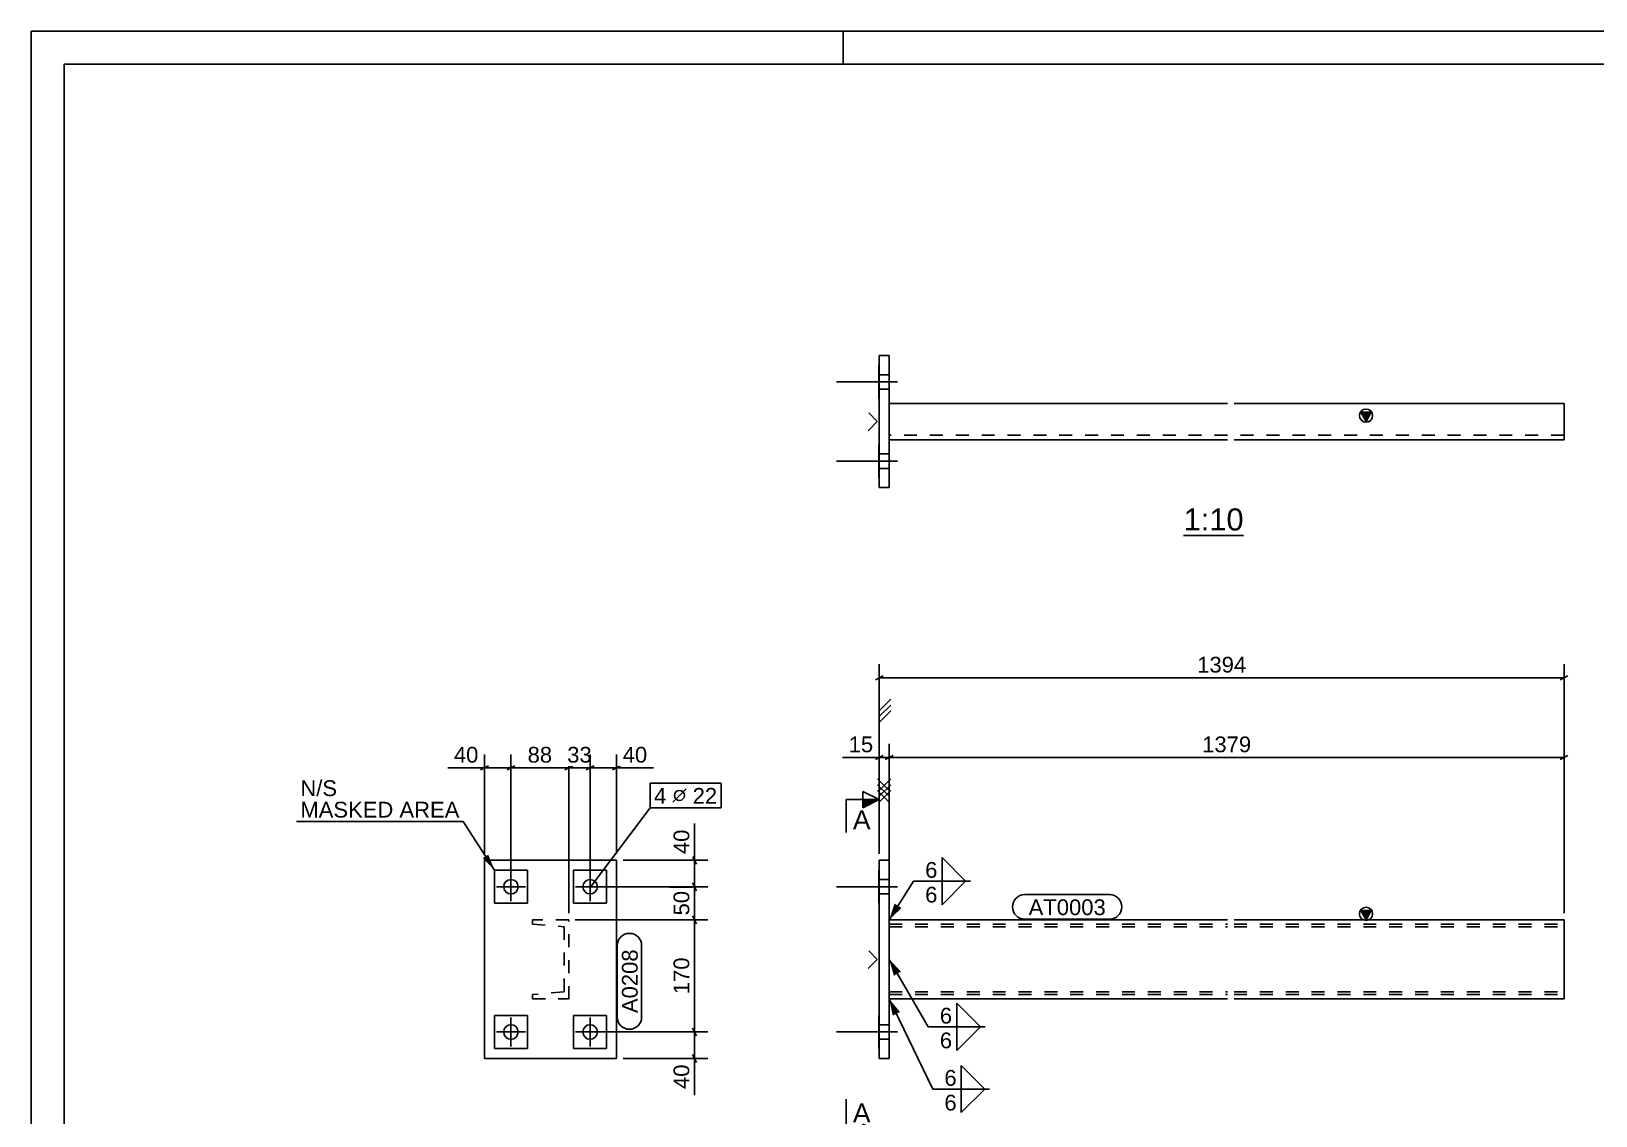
# Model space of a CAD drawing. Header units: millimetres. Extents: x 0 to 420, y 0 to 297.
# Drawn here: x 0 to 237, y 132.7 to 297 of the extents above; entities that cross this region are included whole.
import ezdxf

# ---------------------------------------------------------------- set-up
doc = ezdxf.new("R2010")
doc.units = ezdxf.units.MM
doc.linetypes.add('DXK_LINE_DOT2', pattern=[3.9198, 1.9599, -1.9599])
doc.styles.add('ARIAL', font='ARIAL.TTF', dxfattribs={"height": 0.2})

# ---------------------------------------------------------------- blocks, each defined once
blk = doc.blocks.new('Unknown-43744247-1168')
at = {"color": 5, "linetype": 'Continuous'}
for p, q in [((420, 297), (0, 297)), ((0, 297), (0, 0)), ((415, 292), (5, 292)), ((5, 292), (5, 5))]:
    blk.add_line(p, q, dxfattribs=at)
at = {"color": 7, "linetype": 'Continuous'}
blk.add_line((123, 292), (123, 297), dxfattribs=at)
blk = doc.blocks.new('Unknown-43744247-12 - 1378')
at = {"color": 6, "linetype": 'Continuous'}
blk.add_line((174.6, 220.64), (183.68, 220.64), dxfattribs=at)
at = {"color": 0, "linetype": 'Continuous'}
blk.add_wipeout([(183.68, 221.39), (183.68, 224.89), (174.6, 224.89), (174.6, 221.39)], dxfattribs=at)
at = {"color": 6, "linetype": 'Continuous', "style": 'ARIAL'}
blk.add_text('1:10', height=3.343, dxfattribs=at).set_placement((174.6, 221.39))
blk = doc.blocks.new('Bolt-43744247-1424 - 1409')
at = {"color": 3, "linetype": 'Continuous'}
for p, q in [((129.99, 168.53), (128.49, 168.53)), ((129.99, 168.53), (128.49, 168.53)), ((131.24, 167.43), (121.99, 167.43)), ((131.24, 167.43), (121.99, 167.43)), ((129.99, 166.33), (128.49, 166.33)), ((129.99, 166.33), (128.49, 166.33)), ((131.24, 145.43), (121.99, 145.43)), ((131.24, 145.43), (121.99, 145.43)), ((129.99, 146.53), (128.49, 146.53)), ((129.99, 146.53), (128.49, 146.53)), ((129.99, 144.33), (128.49, 144.33)), ((129.99, 144.33), (128.49, 144.33))]:
    blk.add_line(p, q, dxfattribs=at)
blk = doc.blocks.new('Surfacing-43744247-1434 - 1409')
at = {"color": 7, "linetype": 'Continuous'}
for p, q in [((128.49, 147.93), (128.44, 147.93)), ((128.44, 147.93), (128.44, 142.93)), ((128.49, 142.93), (128.44, 142.93))]:
    blk.add_line(p, q, dxfattribs=at)
at = {"color": 246, "linetype": 'DXK_LINE_DOT2'}
blk.add_line((128.49, 147.93), (128.49, 142.93), dxfattribs=at)
blk = doc.blocks.new('Part-43744247-1410 - 1409')
at = {"color": 2, "linetype": 'Continuous'}
for p, q in [((128.49, 141.43), (128.49, 171.43)), ((129.99, 171.43), (128.49, 171.43)), ((129.99, 141.43), (129.99, 171.43)), ((128.19, 156.43), (126.89, 157.73)), ((128.19, 156.43), (126.79, 155.03)), ((129.99, 141.43), (128.49, 141.43))]:
    blk.add_line(p, q, dxfattribs=at)
blk = doc.blocks.new('Surfacing-43744247-1429 - 1409')
at = {"color": 7, "linetype": 'Continuous'}
for p, q in [((128.49, 147.93), (128.44, 147.93)), ((128.44, 147.93), (128.44, 142.93)), ((128.49, 142.93), (128.44, 142.93))]:
    blk.add_line(p, q, dxfattribs=at)
at = {"color": 246, "linetype": 'DXK_LINE_DOT2'}
blk.add_line((128.49, 147.93), (128.49, 142.93), dxfattribs=at)
blk = doc.blocks.new('Surfacing-43744247-1439 - 1409')
at = {"color": 7, "linetype": 'Continuous'}
for p, q in [((128.49, 169.93), (128.44, 169.93)), ((128.44, 169.93), (128.44, 164.93)), ((128.49, 164.93), (128.44, 164.93))]:
    blk.add_line(p, q, dxfattribs=at)
at = {"color": 246, "linetype": 'DXK_LINE_DOT2'}
blk.add_line((128.49, 169.93), (128.49, 164.93), dxfattribs=at)
blk = doc.blocks.new('Part-43744247-1423 - 1409')
at = {"linetype": 'Continuous'}
blk.add_hatch(color=2, dxfattribs=at).paths.add_polyline_path([(202.24, 162.43), (201.44, 163.83), (203.04, 163.83)])
at = {"color": 2, "linetype": 'Continuous'}
for p, q in [((202.24, 162.43), (201.44, 163.83)), ((201.44, 163.83), (203.04, 163.83)), ((203.04, 163.83), (202.24, 162.43)), ((181.24, 162.43), (129.99, 162.43)), ((232.24, 162.43), (182.24, 162.43)), ((232.24, 162.43), (232.24, 150.43)), ((181.24, 150.43), (129.99, 150.43)), ((232.24, 150.43), (182.24, 150.43))]:
    blk.add_line(p, q, dxfattribs=at)
at = {"color": 7, "linetype": 'DXK_LINE_DOT2'}
for p, q in [((129.99, 150.43), (129.99, 162.43)), ((129.99, 161.75), (181.24, 161.75)), ((129.99, 161.37), (181.24, 161.37)), ((182.24, 161.75), (232.24, 161.75)), ((182.24, 161.37), (232.24, 161.37)), ((129.99, 151.49), (181.24, 151.49)), ((129.99, 151.11), (181.24, 151.11)), ((182.24, 151.49), (232.24, 151.49)), ((182.24, 151.11), (232.24, 151.11))]:
    blk.add_line(p, q, dxfattribs=at)
at = {"color": 2, "linetype": 'Continuous'}
blk.add_circle((202.24, 163.33), 1, dxfattribs=at)
blk = doc.blocks.new('Surfacing-43744247-1444 - 1409')
at = {"color": 7, "linetype": 'Continuous'}
for p, q in [((128.49, 169.93), (128.44, 169.93)), ((128.44, 169.93), (128.44, 164.93)), ((128.49, 164.93), (128.44, 164.93))]:
    blk.add_line(p, q, dxfattribs=at)
at = {"color": 246, "linetype": 'DXK_LINE_DOT2'}
blk.add_line((128.49, 169.93), (128.49, 164.93), dxfattribs=at)
blk = doc.blocks.new('Surfacing-43744247-1391 - 1378')
at = {"color": 7, "linetype": 'Continuous'}
for p, q in [((128.49, 234.39), (128.44, 234.39)), ((128.44, 229.39), (128.44, 234.39)), ((128.49, 229.39), (128.44, 229.39))]:
    blk.add_line(p, q, dxfattribs=at)
at = {"color": 246, "linetype": 'DXK_LINE_DOT2'}
blk.add_line((128.49, 229.39), (128.49, 234.39), dxfattribs=at)
blk = doc.blocks.new('Part-43744247-1379 - 1378')
at = {"color": 2, "linetype": 'Continuous'}
for p, q in [((128.49, 247.89), (129.99, 247.89)), ((128.49, 227.89), (128.49, 247.89)), ((129.99, 247.89), (129.99, 227.89)), ((128.19, 237.89), (126.79, 236.49)), ((128.19, 237.89), (126.89, 239.19)), ((129.99, 227.89), (128.49, 227.89))]:
    blk.add_line(p, q, dxfattribs=at)
blk = doc.blocks.new('Surfacing-43744247-1396 - 1378')
at = {"color": 7, "linetype": 'Continuous'}
for p, q in [((128.49, 246.39), (128.44, 246.39)), ((128.44, 241.39), (128.44, 246.39)), ((128.49, 241.39), (128.44, 241.39))]:
    blk.add_line(p, q, dxfattribs=at)
at = {"color": 246, "linetype": 'DXK_LINE_DOT2'}
blk.add_line((128.49, 241.39), (128.49, 246.39), dxfattribs=at)
blk = doc.blocks.new('Part-43744247-1380 - 1378')
at = {"linetype": 'Continuous'}
blk.add_hatch(color=2, dxfattribs=at).paths.add_polyline_path([(202.24, 237.89), (201.44, 239.29), (203.04, 239.29)])
at = {"color": 2, "linetype": 'Continuous'}
for p, q in [((181.24, 240.64), (129.99, 240.64)), ((232.24, 240.64), (182.24, 240.64)), ((232.24, 235.14), (232.24, 240.64)), ((202.24, 237.89), (201.44, 239.29)), ((201.44, 239.29), (203.04, 239.29)), ((203.04, 239.29), (202.24, 237.89)), ((181.24, 235.14), (129.99, 235.14)), ((232.24, 235.14), (182.24, 235.14))]:
    blk.add_line(p, q, dxfattribs=at)
at = {"color": 7, "linetype": 'DXK_LINE_DOT2'}
for p, q in [((129.99, 240.64), (129.99, 235.14)), ((181.24, 235.84), (129.99, 235.84)), ((232.24, 235.84), (182.24, 235.84))]:
    blk.add_line(p, q, dxfattribs=at)
at = {"color": 2, "linetype": 'Continuous'}
blk.add_circle((202.24, 238.79), 1, dxfattribs=at)
blk = doc.blocks.new('Bolt-43744247-1381 - 1378')
at = {"color": 3, "linetype": 'Continuous'}
for p, q in [((129.99, 244.99), (128.49, 244.99)), ((129.99, 244.99), (128.49, 244.99)), ((131.24, 243.89), (121.99, 243.89)), ((131.24, 243.89), (121.99, 243.89)), ((129.99, 242.79), (128.49, 242.79)), ((129.99, 242.79), (128.49, 242.79)), ((129.99, 232.99), (128.49, 232.99)), ((129.99, 232.99), (128.49, 232.99)), ((131.24, 231.89), (121.99, 231.89)), ((131.24, 231.89), (121.99, 231.89)), ((129.99, 230.79), (128.49, 230.79)), ((129.99, 230.79), (128.49, 230.79))]:
    blk.add_line(p, q, dxfattribs=at)
blk = doc.blocks.new('Surfacing-43744247-1386 - 1378')
at = {"color": 7, "linetype": 'Continuous'}
for p, q in [((128.49, 246.39), (128.44, 246.39)), ((128.44, 241.39), (128.44, 246.39)), ((128.49, 241.39), (128.44, 241.39))]:
    blk.add_line(p, q, dxfattribs=at)
at = {"color": 246, "linetype": 'DXK_LINE_DOT2'}
blk.add_line((128.49, 241.39), (128.49, 246.39), dxfattribs=at)
blk = doc.blocks.new('Surfacing-43744247-1401 - 1378')
at = {"color": 7, "linetype": 'Continuous'}
for p, q in [((128.49, 234.39), (128.44, 234.39)), ((128.44, 229.39), (128.44, 234.39)), ((128.49, 229.39), (128.44, 229.39))]:
    blk.add_line(p, q, dxfattribs=at)
at = {"color": 246, "linetype": 'DXK_LINE_DOT2'}
blk.add_line((128.49, 229.39), (128.49, 234.39), dxfattribs=at)
blk = doc.blocks.new('Bolt-43744247-1219 - 1176')
at = {"color": 3, "linetype": 'Continuous'}
for p, q in [((72.68, 165.23), (72.68, 169.63)), ((84.68, 165.23), (84.68, 169.63)), ((70.48, 167.43), (74.88, 167.43)), ((82.48, 167.43), (86.88, 167.43)), ((72.68, 143.23), (72.68, 147.63)), ((84.68, 143.23), (84.68, 147.63)), ((70.48, 145.43), (74.88, 145.43)), ((82.48, 145.43), (86.88, 145.43))]:
    blk.add_line(p, q, dxfattribs=at)
for centre in [(72.68, 167.43), (84.68, 167.43), (72.68, 145.43), (84.68, 145.43)]:
    blk.add_circle(centre, 1.1, dxfattribs=at)
blk = doc.blocks.new('Part-43744247-1190 - 1176')
at = {"color": 2, "linetype": 'Continuous'}
for p, q in [((68.68, 141.43), (68.68, 171.43)), ((88.68, 171.43), (68.68, 171.43)), ((88.68, 141.43), (88.68, 171.43)), ((88.68, 141.43), (68.68, 141.43))]:
    blk.add_line(p, q, dxfattribs=at)
blk = doc.blocks.new('Part-43744247-1191 - 1176')
at = {"color": 7, "linetype": 'DXK_LINE_DOT2'}
for p, q in [((81.43, 162.43), (75.93, 162.43)), ((75.93, 162.43), (75.93, 161.75)), ((75.93, 161.75), (80.73, 161.37)), ((80.73, 161.37), (80.73, 151.49)), ((81.43, 150.43), (81.43, 162.43)), ((80.73, 151.49), (75.93, 151.11)), ((75.93, 151.11), (75.93, 150.43)), ((75.93, 150.43), (81.43, 150.43))]:
    blk.add_line(p, q, dxfattribs=at)
blk = doc.blocks.new('Surfacing-43744247-1224 - 1176')
at = {"color": 7, "linetype": 'Continuous'}
for p, q in [((82.18, 164.93), (82.18, 169.93)), ((82.18, 169.93), (87.18, 169.93)), ((87.18, 169.93), (87.18, 164.93)), ((87.18, 164.93), (82.18, 164.93))]:
    blk.add_line(p, q, dxfattribs=at)
blk = doc.blocks.new('Surfacing-43744247-1229 - 1176')
at = {"color": 7, "linetype": 'Continuous'}
for p, q in [((70.18, 164.93), (70.18, 169.93)), ((70.18, 169.93), (75.18, 169.93)), ((75.18, 169.93), (75.18, 164.93)), ((75.18, 164.93), (70.18, 164.93))]:
    blk.add_line(p, q, dxfattribs=at)
blk = doc.blocks.new('Surfacing-43744247-1234 - 1176')
at = {"color": 7, "linetype": 'Continuous'}
for p, q in [((82.18, 142.93), (82.18, 147.93)), ((82.18, 147.93), (87.18, 147.93)), ((87.18, 147.93), (87.18, 142.93)), ((87.18, 142.93), (82.18, 142.93))]:
    blk.add_line(p, q, dxfattribs=at)
blk = doc.blocks.new('Surfacing-43744247-1239 - 1176')
at = {"color": 7, "linetype": 'Continuous'}
for p, q in [((70.18, 142.93), (70.18, 147.93)), ((70.18, 147.93), (75.18, 147.93)), ((75.18, 147.93), (75.18, 142.93)), ((75.18, 142.93), (70.18, 142.93))]:
    blk.add_line(p, q, dxfattribs=at)
blk = doc.blocks.new('StraightDimension-43744247-1460 - 1409')
at = {"color": 7, "linetype": 'Continuous'}
for p, q in [((130.59, 187.3), (129.39, 186.7)), ((129.99, 163.43), (129.99, 189.05)), ((231.64, 186.7), (232.84, 187.3)), ((232.24, 163.43), (232.24, 189.05)), ((129.99, 187), (232.24, 187)), ((129.99, 182), (128.24, 183.75)), ((129.99, 181.13), (128.24, 182.88)), ((129.99, 180.25), (129.99, 183.75)), ((129.99, 180.25), (128.24, 182))]:
    blk.add_line(p, q, dxfattribs=at)
at = {"color": 0}
blk.add_wipeout([(185.32, 187.3), (185.32, 190.8), (176.91, 190.8), (176.91, 187.3)], dxfattribs=at)
at = {"color": 7, "style": 'ARIAL'}
blk.add_text('1379', height=2.388, dxfattribs=at).set_placement((177.41, 187.8))
blk = doc.blocks.new('StraightDimension-43744247-1465 - 1409')
at = {"color": 7, "linetype": 'Continuous'}
for p, q in [((127.89, 186.7), (129.09, 187.3)), ((128.49, 172.43), (128.49, 189.05)), ((130.59, 187.3), (129.39, 186.7)), ((129.99, 163.43), (129.99, 189.05)), ((128.49, 187), (129.99, 187)), ((129.99, 182), (128.24, 183.75)), ((129.99, 181.13), (128.24, 182.88)), ((128.49, 182), (130.24, 183.75)), ((128.49, 180.25), (128.49, 183.75)), ((128.49, 181.13), (130.24, 182.88)), ((129.99, 180.25), (129.99, 183.75)), ((129.99, 180.25), (128.24, 182)), ((128.49, 180.25), (130.24, 182))]:
    blk.add_line(p, q, dxfattribs=at)
at = {"color": 0}
blk.add_wipeout([(128.05, 187.3), (128.05, 190.8), (123.35, 190.8), (123.35, 187.3)], dxfattribs=at)
at = {"color": 7, "linetype": 'Continuous'}
blk.add_line((128.49, 187), (122.91, 187), dxfattribs=at)
blk.add_line((128.49, 187), (122.91, 187), dxfattribs=at)
at = {"color": 7, "style": 'ARIAL'}
blk.add_text('15', height=2.388, dxfattribs=at).set_placement((123.85, 187.8))
blk = doc.blocks.new('StraightDimension-43744247-1477 - 1409')
at = {"color": 7, "linetype": 'Continuous'}
for p, q in [((129.09, 199.37), (127.89, 198.77)), ((128.49, 172.43), (128.49, 201.12)), ((231.64, 198.77), (232.84, 199.37)), ((232.24, 163.43), (232.24, 201.12)), ((128.49, 199.07), (232.24, 199.07)), ((128.49, 194.07), (130.24, 195.82)), ((128.49, 192.32), (128.49, 195.82)), ((128.49, 193.19), (130.24, 194.94)), ((128.49, 192.32), (130.24, 194.07))]:
    blk.add_line(p, q, dxfattribs=at)
at = {"color": 0}
blk.add_wipeout([(184.57, 199.37), (184.57, 202.87), (176.16, 202.87), (176.16, 199.37)], dxfattribs=at)
at = {"color": 7, "style": 'ARIAL'}
blk.add_text('1394', height=2.388, dxfattribs=at).set_placement((176.66, 199.87))
blk = doc.blocks.new('StraightDimension-43744247-1284 - 1176')
at = {"color": 7, "linetype": 'Continuous'}
for p, q in [((85.68, 167.43), (102.5, 167.43)), ((100.8, 166.83), (100.2, 168.03)), ((100.5, 162.43), (100.5, 167.43)), ((82.43, 162.43), (102.5, 162.43)), ((100.2, 163.03), (100.8, 161.83))]:
    blk.add_line(p, q, dxfattribs=at)
at = {"color": 0}
blk.add_wipeout([(100.2, 167.28), (96.7, 167.28), (96.7, 162.58), (100.2, 162.58)], dxfattribs=at)
at = {"color": 7, "style": 'ARIAL'}
blk.add_text('50', height=2.388, rotation=90.0002, dxfattribs=at).set_placement((99.7, 163.08))
blk = doc.blocks.new('StraightDimension-43744247-1254 - 1176')
at = {"color": 7, "linetype": 'Continuous'}
for p, q in [((85.68, 145.43), (102.5, 145.43)), ((100.2, 146.03), (100.8, 144.83)), ((100.5, 141.43), (100.5, 145.43)), ((89.68, 141.43), (102.5, 141.43)), ((100.8, 140.83), (100.2, 142.03))]:
    blk.add_line(p, q, dxfattribs=at)
at = {"color": 0}
blk.add_wipeout([(100.2, 140.99), (96.7, 140.99), (96.7, 136.29), (100.2, 136.29)], dxfattribs=at)
at = {"color": 7, "linetype": 'Continuous'}
blk.add_line((100.5, 141.43), (100.5, 135.85), dxfattribs=at)
blk.add_line((100.5, 141.43), (100.5, 135.85), dxfattribs=at)
at = {"color": 7, "style": 'ARIAL'}
blk.add_text('40', height=2.388, rotation=90.0002, dxfattribs=at).set_placement((99.7, 136.79))
blk = doc.blocks.new('StraightDimension-43744247-1271 - 1176')
at = {"color": 7, "linetype": 'Continuous'}
for p, q in [((82.43, 162.43), (102.5, 162.43)), ((100.8, 161.83), (100.2, 163.03)), ((100.5, 145.43), (100.5, 162.43)), ((85.68, 145.43), (102.5, 145.43)), ((100.2, 146.03), (100.8, 144.83))]:
    blk.add_line(p, q, dxfattribs=at)
at = {"color": 0}
blk.add_wipeout([(100.2, 157.21), (96.7, 157.21), (96.7, 150.65), (100.2, 150.65)], dxfattribs=at)
at = {"color": 7, "style": 'ARIAL'}
blk.add_text('170', height=2.388, rotation=90.0002, dxfattribs=at).set_placement((99.7, 151.15))
blk = doc.blocks.new('StraightDimension-43744247-1297 - 1176')
at = {"color": 7, "linetype": 'Continuous'}
for p, q in [((89.68, 171.43), (102.5, 171.43)), ((100.2, 172.03), (100.8, 170.83)), ((100.5, 167.43), (100.5, 171.43)), ((85.68, 167.43), (102.5, 167.43)), ((100.8, 166.83), (100.2, 168.03))]:
    blk.add_line(p, q, dxfattribs=at)
at = {"color": 0}
blk.add_wipeout([(100.2, 176.57), (96.7, 176.57), (96.7, 171.87), (100.2, 171.87)], dxfattribs=at)
at = {"color": 7, "linetype": 'Continuous'}
blk.add_line((100.5, 171.43), (100.5, 177.01), dxfattribs=at)
blk.add_line((100.5, 171.43), (100.5, 177.01), dxfattribs=at)
at = {"color": 7, "style": 'ARIAL'}
blk.add_text('40', height=2.388, rotation=90.0002, dxfattribs=at).set_placement((99.7, 172.37))
blk = doc.blocks.new('StraightDimension-43744247-1311 - 1176')
at = {"color": 7, "linetype": 'Continuous'}
for p, q in [((68.68, 172.43), (68.68, 187.48)), ((72.68, 168.43), (72.68, 187.48)), ((68.08, 185.13), (69.28, 185.73)), ((68.68, 185.43), (72.68, 185.43)), ((73.28, 185.73), (72.08, 185.13))]:
    blk.add_line(p, q, dxfattribs=at)
at = {"color": 0}
blk.add_wipeout([(68.24, 185.73), (68.24, 189.23), (63.53, 189.23), (63.53, 185.73)], dxfattribs=at)
at = {"color": 7, "linetype": 'Continuous'}
blk.add_line((68.68, 185.43), (63.09, 185.43), dxfattribs=at)
blk.add_line((68.68, 185.43), (63.09, 185.43), dxfattribs=at)
at = {"color": 7, "style": 'ARIAL'}
blk.add_text('40', height=2.388, dxfattribs=at).set_placement((64.03, 186.23))
blk = doc.blocks.new('StraightDimension-43744247-1327 - 1176')
at = {"color": 7, "linetype": 'Continuous'}
for p, q in [((72.68, 168.43), (72.68, 187.48)), ((81.43, 163.43), (81.43, 187.48)), ((73.28, 185.73), (72.08, 185.13)), ((72.68, 185.43), (81.43, 185.43)), ((80.83, 185.13), (82.03, 185.73))]:
    blk.add_line(p, q, dxfattribs=at)
at = {"color": 0}
blk.add_wipeout([(79.4, 185.73), (79.4, 189.23), (74.7, 189.23), (74.7, 185.73)], dxfattribs=at)
at = {"color": 7, "style": 'ARIAL'}
blk.add_text('88', height=2.388, dxfattribs=at).set_placement((75.2, 186.23))
blk = doc.blocks.new('StraightDimension-43744247-1343 - 1176')
at = {"color": 7, "linetype": 'Continuous'}
for p, q in [((81.43, 163.43), (81.43, 187.48)), ((84.68, 168.43), (84.68, 187.48)), ((80.83, 185.13), (82.03, 185.73)), ((81.43, 185.43), (84.68, 185.43)), ((85.28, 185.73), (84.08, 185.13))]:
    blk.add_line(p, q, dxfattribs=at)
at = {"color": 0}
blk.add_wipeout([(85.4, 185.73), (85.4, 189.23), (80.7, 189.23), (80.7, 185.73)], dxfattribs=at)
at = {"color": 7, "style": 'ARIAL'}
blk.add_text('33', height=2.388, dxfattribs=at).set_placement((81.2, 186.23))
blk = doc.blocks.new('StraightDimension-43744247-1359 - 1176')
at = {"color": 7, "linetype": 'Continuous'}
for p, q in [((84.68, 168.43), (84.68, 187.48)), ((88.68, 172.43), (88.68, 187.48)), ((84.08, 185.13), (85.28, 185.73)), ((84.68, 185.43), (88.68, 185.43)), ((89.28, 185.73), (88.08, 185.13))]:
    blk.add_line(p, q, dxfattribs=at)
at = {"color": 0}
blk.add_wipeout([(93.82, 185.73), (93.82, 189.23), (89.11, 189.23), (89.11, 185.73)], dxfattribs=at)
at = {"color": 7, "linetype": 'Continuous'}
blk.add_line((88.68, 185.43), (94.26, 185.43), dxfattribs=at)
blk.add_line((88.68, 185.43), (94.26, 185.43), dxfattribs=at)
at = {"color": 7, "style": 'ARIAL'}
blk.add_text('40', height=2.388, dxfattribs=at).set_placement((89.61, 186.23))
blk = doc.blocks.new('SectionMark-43744247-1485 - 1409')
at = {"color": 6, "linetype": 'Continuous'}
for p, q in [((123.49, 180.63), (128.49, 180.63)), ((125.99, 181.88), (128.49, 180.63)), ((123.49, 130.23), (128.49, 130.23)), ((128.49, 130.23), (125.99, 128.98))]:
    blk.add_line(p, q, dxfattribs=at)
at = {"color": 0, "linetype": 'Continuous'}
for points in [[(127.16, 176.13), (127.16, 179.13), (124.49, 179.13), (124.49, 176.13)], [(127.16, 131.73), (127.16, 134.73), (124.49, 134.73), (124.49, 131.73)]]:
    blk.add_wipeout(points, dxfattribs=at)
at = {"linetype": 'Continuous'}
for points in [[(125.99, 179.38), (125.99, 180.63), (128.49, 180.63)], [(125.99, 130.23), (125.99, 131.48), (128.49, 130.23)]]:
    blk.add_hatch(color=6, dxfattribs=at).paths.add_polyline_path(points)
at = {"color": 6, "linetype": 'Continuous'}
for p, q in [((123.49, 180.63), (123.49, 175.63)), ((125.99, 179.38), (125.99, 181.88)), ((128.49, 180.63), (125.99, 179.38)), ((123.49, 130.23), (123.49, 135.23)), ((128.49, 130.23), (125.99, 131.48)), ((125.99, 131.48), (125.99, 128.98))]:
    blk.add_line(p, q, dxfattribs=at)
at = {"color": 6, "linetype": 'Continuous', "style": 'ARIAL'}
for p in [(124.49, 176.13), (124.49, 131.73)]:
    blk.add_text('A', height=2.87, dxfattribs=at).set_placement(p)
blk = doc.blocks.new('Mark-43744247-1421 - 1409')
at = {"color": 0}
blk.add_wipeout([(162.79, 163.13), (162.79, 165.63), (151.12, 165.63), (151.12, 163.13)], dxfattribs=at)
blk.add_wipeout([(162.79, 163.13), (162.79, 165.63), (151.12, 165.63), (151.12, 163.13)], dxfattribs=at)
at = {"color": 3, "linetype": 'Continuous'}
for p, q in [((150.52, 166.23), (163.39, 166.23)), ((150.52, 162.53), (163.39, 162.53))]:
    blk.add_line(p, q, dxfattribs=at)
for centre, start, end in [((150.52, 164.38), 90, 270), ((163.39, 164.38), 270, 90)]:
    blk.add_arc(centre, 1.85, start, end, dxfattribs=at)
at = {"color": 3, "style": 'ARIAL'}
blk.add_text('AT0003', height=2.388, dxfattribs=at).set_placement((151.12, 163.13))
blk = doc.blocks.new('WeldMark-43744247-1487 - 1409')
at = {"linetype": 'Continuous'}
blk.add_hatch(color=3, dxfattribs=at).paths.add_polyline_path([(131.86, 164.21), (129.99, 162.43), (130.8, 164.88)])
at = {"color": 3, "linetype": 'Continuous'}
blk.add_line((129.99, 162.43), (133.69, 168.28), dxfattribs=at)
at = {"color": 0}
blk.add_wipeout([(137.49, 168.58), (137.49, 171.48), (135.24, 171.48), (135.24, 168.58)], dxfattribs=at)
at = {"color": 3, "linetype": 'Continuous'}
for p, q in [((141.57, 168.28), (138, 171.85)), ((138, 171.85), (138, 168.28)), ((138, 168.28), (141.57, 168.28))]:
    blk.add_line(p, q, dxfattribs=at)
at = {"color": 0, "linetype": 'Continuous'}
blk.add_wipeout([(137.49, 164.83), (137.49, 167.73), (135.24, 167.73), (135.24, 164.83)], dxfattribs=at)
at = {"color": 3, "linetype": 'Continuous'}
for p, q in [((133.69, 168.28), (142.29, 168.28)), ((138, 168.28), (141.57, 168.28)), ((141.57, 168.28), (138, 164.71)), ((138, 164.71), (138, 168.28))]:
    blk.add_line(p, q, dxfattribs=at)
at = {"color": 3, "style": 'ARIAL'}
blk.add_text('6', height=2.39, dxfattribs=at).set_placement((135.44, 168.78))
at = {"color": 3, "linetype": 'Continuous', "style": 'ARIAL'}
blk.add_text('6', height=2.39, dxfattribs=at).set_placement((135.44, 165.03))
blk = doc.blocks.new('WeldMark-43744247-1491 - 1409')
at = {"linetype": 'Continuous'}
blk.add_hatch(color=3, dxfattribs=at).paths.add_polyline_path([(130.52, 147.91), (129.99, 150.43), (131.64, 148.45)])
at = {"color": 3, "linetype": 'Continuous'}
blk.add_line((129.99, 150.43), (136.6, 136.78), dxfattribs=at)
at = {"color": 0}
blk.add_wipeout([(140.41, 137.08), (140.41, 139.98), (138.15, 139.98), (138.15, 137.08)], dxfattribs=at)
at = {"color": 3, "linetype": 'Continuous'}
for p, q in [((144.49, 136.78), (140.92, 140.35)), ((140.92, 140.35), (140.92, 136.78)), ((140.92, 136.78), (144.49, 136.78))]:
    blk.add_line(p, q, dxfattribs=at)
at = {"color": 0, "linetype": 'Continuous'}
blk.add_wipeout([(140.41, 133.33), (140.41, 136.23), (138.15, 136.23), (138.15, 133.33)], dxfattribs=at)
at = {"color": 3, "linetype": 'Continuous'}
for p, q in [((136.6, 136.78), (145.21, 136.78)), ((140.92, 136.78), (144.49, 136.78)), ((144.49, 136.78), (140.92, 133.21)), ((140.92, 133.21), (140.92, 136.78))]:
    blk.add_line(p, q, dxfattribs=at)
at = {"color": 3, "style": 'ARIAL'}
blk.add_text('6', height=2.39, dxfattribs=at).set_placement((138.35, 137.28))
at = {"color": 3, "linetype": 'Continuous', "style": 'ARIAL'}
blk.add_text('6', height=2.39, dxfattribs=at).set_placement((138.35, 133.53))
blk = doc.blocks.new('WeldMark-43744247-1494 - 1409')
at = {"linetype": 'Continuous'}
blk.add_hatch(color=3, dxfattribs=at).paths.add_polyline_path([(130.7, 153.95), (129.99, 156.43), (131.79, 154.58)])
at = {"color": 3, "linetype": 'Continuous'}
blk.add_line((129.99, 156.43), (135.91, 146.21), dxfattribs=at)
at = {"color": 0}
blk.add_wipeout([(139.71, 146.51), (139.71, 149.41), (137.46, 149.41), (137.46, 146.51)], dxfattribs=at)
at = {"color": 3, "linetype": 'Continuous'}
for p, q in [((143.8, 146.21), (140.23, 149.78)), ((140.23, 149.78), (140.23, 146.21)), ((140.23, 146.21), (143.8, 146.21))]:
    blk.add_line(p, q, dxfattribs=at)
at = {"color": 0, "linetype": 'Continuous'}
blk.add_wipeout([(139.71, 142.76), (139.71, 145.66), (137.46, 145.66), (137.46, 142.76)], dxfattribs=at)
at = {"color": 3, "linetype": 'Continuous'}
for p, q in [((135.91, 146.21), (144.51, 146.21)), ((140.23, 146.21), (143.8, 146.21)), ((143.8, 146.21), (140.23, 142.64)), ((140.23, 142.64), (140.23, 146.21))]:
    blk.add_line(p, q, dxfattribs=at)
at = {"color": 3, "style": 'ARIAL'}
blk.add_text('6', height=2.39, dxfattribs=at).set_placement((137.66, 146.71))
at = {"color": 3, "linetype": 'Continuous', "style": 'ARIAL'}
blk.add_text('6', height=2.39, dxfattribs=at).set_placement((137.66, 142.96))
blk = doc.blocks.new('Mark-43744247-1187 - 1176')
at = {"color": 0}
blk.add_wipeout([(91.88, 157.92), (89.38, 157.92), (89.38, 148.29), (91.88, 148.29)], dxfattribs=at)
blk.add_wipeout([(91.88, 157.92), (89.38, 157.92), (89.38, 148.29), (91.88, 148.29)], dxfattribs=at)
at = {"color": 3, "linetype": 'Continuous'}
for p, q in [((88.78, 147.69), (88.78, 158.52)), ((92.48, 147.69), (92.48, 158.52))]:
    blk.add_line(p, q, dxfattribs=at)
for centre, start, end in [((90.63, 158.52), 0, 180), ((90.63, 147.69), 180, 0)]:
    blk.add_arc(centre, 1.85, start, end, dxfattribs=at)
at = {"color": 3, "style": 'ARIAL'}
blk.add_text('A0208', height=2.388, rotation=90.0002, dxfattribs=at).set_placement((91.88, 148.29))
blk = doc.blocks.new('Mark-43744247-1214 - 1176')
at = {"color": 0}
blk.add_wipeout([(96.21, 180), (96.21, 182.5), (94.36, 182.5), (94.36, 180)], dxfattribs=at)
blk.add_wipeout([(96.21, 180), (96.21, 182.5), (94.36, 182.5), (94.36, 180)], dxfattribs=at)
at = {"color": 3, "linetype": 'Continuous'}
for p, q in [((93.76, 179.4), (93.76, 183.1)), ((84.68, 167.3), (93.76, 179.4))]:
    blk.add_line(p, q, dxfattribs=at)
at = {"color": 0}
blk.add_wipeout([(99.46, 180), (99.46, 182.5), (96.96, 182.5), (96.96, 180)], dxfattribs=at)
at = {"color": 3, "linetype": 'Continuous'}
blk.add_circle((98.21, 181.25), 0.75, dxfattribs=at)
at = {"color": 3, "style": 'ARIAL'}
blk.add_text('4', height=2.39, dxfattribs=at).set_placement((94.36, 180))
at = {"color": 0}
blk.add_wipeout([(103.92, 180), (103.92, 182.5), (100.21, 182.5), (100.21, 180)], dxfattribs=at)
blk.add_wipeout([(103.92, 180), (103.92, 182.5), (100.21, 182.5), (100.21, 180)], dxfattribs=at)
at = {"color": 3, "linetype": 'Continuous'}
for p, q in [((93.76, 183.1), (104.52, 183.1)), ((104.52, 179.4), (104.52, 183.1)), ((97.21, 180.25), (99.21, 182.25)), ((93.76, 179.4), (104.52, 179.4))]:
    blk.add_line(p, q, dxfattribs=at)
at = {"color": 3, "style": 'ARIAL'}
blk.add_text('22', height=2.388, dxfattribs=at).set_placement((100.21, 180))
blk = doc.blocks.new('Text-43744247-1241 - 1176')
at = {"linetype": 'Continuous'}
blk.add_hatch(color=7, dxfattribs=at).paths.add_polyline_path([(69.24, 172.3), (70.18, 169.93), (68.4, 171.76)])
at = {"color": 0, "linetype": 'Continuous'}
blk.add_wipeout([(64.83, 177.91), (64.83, 180.41), (40.77, 180.41), (40.77, 177.91)], dxfattribs=at)
at = {"color": 7, "linetype": 'Continuous'}
for p in [(40.17, 177.31), (70.18, 169.93)]:
    blk.add_line(p, (65.43, 177.31), dxfattribs=at)
at = {"color": 0, "linetype": 'Continuous'}
blk.add_wipeout([(46.32, 181.16), (46.32, 183.66), (40.77, 183.66), (40.77, 181.16)], dxfattribs=at)
at = {"color": 7, "linetype": 'Continuous', "style": 'ARIAL'}
for s, height, p in [('N/', 2.388, (40.77, 181.16)), ('S', 2.39, (44.1, 181.16)), ('MASKED AREA', 2.3877, (40.77, 177.91))]:
    blk.add_text(s, height=height, dxfattribs=at).set_placement(p)

msp = doc.modelspace()

# ---------------------------------------------------------------- block references
for name in ['Unknown-43744247-1168', 'Part-43744247-1379 - 1378', 'Bolt-43744247-1381 - 1378', 'Surfacing-43744247-1396 - 1378', 'Surfacing-43744247-1386 - 1378', 'Part-43744247-1380 - 1378', 'Surfacing-43744247-1391 - 1378', 'Surfacing-43744247-1401 - 1378', 'Part-43744247-1190 - 1176', 'Part-43744247-1410 - 1409', 'Surfacing-43744247-1229 - 1176', 'Bolt-43744247-1219 - 1176', 'Surfacing-43744247-1224 - 1176', 'Bolt-43744247-1424 - 1409', 'Surfacing-43744247-1439 - 1409', 'Surfacing-43744247-1444 - 1409', 'Part-43744247-1423 - 1409', 'Part-43744247-1191 - 1176', 'Surfacing-43744247-1239 - 1176', 'Surfacing-43744247-1234 - 1176', 'Surfacing-43744247-1434 - 1409', 'Surfacing-43744247-1429 - 1409']:
    msp.add_blockref(name, (0, 0))

# ---------------------------------------------------------------- next in the draw order: block references
for name in ['Unknown-43744247-12 - 1378', 'StraightDimension-43744247-1460 - 1409', 'StraightDimension-43744247-1311 - 1176', 'StraightDimension-43744247-1284 - 1176', 'WeldMark-43744247-1491 - 1409', 'StraightDimension-43744247-1254 - 1176']:
    msp.add_blockref(name, (0, 0))

# ---------------------------------------------------------------- next in the draw order: block references
for name in ['StraightDimension-43744247-1465 - 1409', 'Text-43744247-1241 - 1176', 'StraightDimension-43744247-1297 - 1176', 'StraightDimension-43744247-1271 - 1176', 'WeldMark-43744247-1494 - 1409']:
    msp.add_blockref(name, (0, 0))

# ---------------------------------------------------------------- next in the draw order: block references
for name in ['StraightDimension-43744247-1477 - 1409', 'StraightDimension-43744247-1327 - 1176', 'Mark-43744247-1187 - 1176']:
    msp.add_blockref(name, (0, 0))

# ---------------------------------------------------------------- next in the draw order: block references
for name in ['StraightDimension-43744247-1343 - 1176', 'SectionMark-43744247-1485 - 1409', 'WeldMark-43744247-1487 - 1409', 'Mark-43744247-1421 - 1409']:
    msp.add_blockref(name, (0, 0))

# ---------------------------------------------------------------- next in the draw order: block references
msp.add_blockref('StraightDimension-43744247-1359 - 1176', (0, 0))

# ---------------------------------------------------------------- next in the draw order: block references
msp.add_blockref('Mark-43744247-1214 - 1176', (0, 0))

doc.saveas('drawing.dxf')
